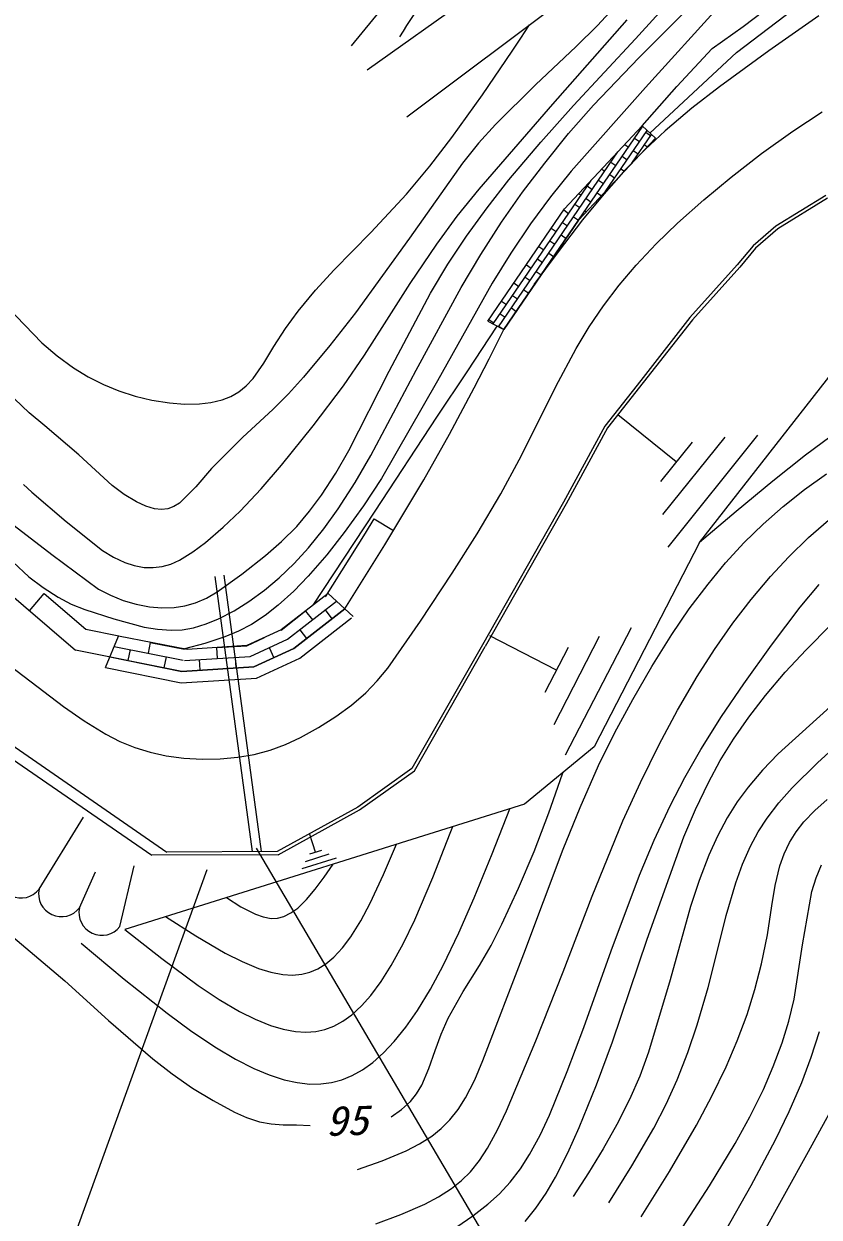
# Model space of a CAD drawing. Units: millimetres, scale not verified. Extents: x 40000 to 680000, y 20000 to 380000.
# Drawn here: x 197125 to 232436, y 231492 to 284452 of the extents above; entities that cross this region are included whole.
import ezdxf
from ezdxf.enums import TextEntityAlignment as Align

# ---------------------------------------------------------------- set-up
doc = ezdxf.new("R2010")
doc.units = ezdxf.units.MM
doc.header["$LTSCALE"] = 1000
doc.linetypes.add('CHAIN', pattern=[18.5, 12, -1.5, 3.5, -1.5])
for name, color, linetype, lineweight in [('M-BGD', 7, 'Continuous', 25), ('M-BGD-EXST', 7, 'Continuous', 25), ('M-BMK', 2, 'CHAIN', 13), ('M-STR-HTXT', 7, 'Continuous', 13)]:
    doc.layers.add(name, color=color, linetype=linetype, lineweight=lineweight)
doc.styles.add('ＭＳ ゴシック', font='')
doc.styles.get('ＭＳ ゴシック').set_extended_font_data('MS Gothic')

msp = doc.modelspace()

# ---------------------------------------------------------------- linework, layer by layer
at = {"layer": 'M-BGD'}
for p, q in [((226030, 292092), (212363, 282402)), ((226120, 289311), (214130, 280314)), ((228759, 283185), (236493, 289071)), ((216852, 288536), (214121, 284373)), ((224280, 283785), (226986, 286783)), ((211679, 283473), (213731, 286000)), ((223497, 285356), (222599, 284381)), ((224432, 282946), (226502, 285022)), ((228055, 285300), (224722, 281630)), ((229062, 284333), (230412, 285356)), ((219195, 283825), (219581, 284404)), ((220609, 280889), (223911, 284625)), ((232428, 284803), (230202, 283259)), ((213963, 284132), (213798, 283882)), ((214121, 284373), (213963, 284132)), ((222599, 284381), (221654, 283443)), ((227685, 283365), (229062, 284333)), ((218809, 283246), (219195, 283825)), ((221654, 283443), (219842, 281740)), ((221532, 280833), (224280, 283785)), ((226114, 281668), (227685, 283365)), ((217491, 281307), (218809, 283246)), ((222419, 280842), (224432, 282946)), ((224925, 279607), (228759, 283185)), ((230202, 283259), (228010, 281664)), ((216130, 279410), (217491, 281307)), ((219842, 281740), (218069, 279991)), ((224722, 281630), (221429, 277916)), ((224585, 279926), (226114, 281668)), ((228010, 281664), (226787, 280712)), ((217337, 277123), (220609, 280889)), ((220073, 279198), (221532, 280833)), ((221313, 279581), (222419, 280842)), ((226787, 280712), (225596, 279707)), ((218069, 279991), (217314, 279151)), ((221128, 276244), (224585, 279926)), ((221754, 275742), (224601, 279911)), ((222938, 277003), (224798, 279727)), ((224481, 279816), (224518, 279790)), ((224585, 279926), (225168, 279379)), ((225596, 279707), (224705, 278880)), ((224738, 279640), (224958, 279490)), ((215143, 278130), (216130, 279410)), ((217314, 279151), (216601, 278267)), ((218663, 277528), (220073, 279198)), ((220249, 278277), (221313, 279581)), ((225168, 279379), (221754, 275742)), ((224122, 278265), (224994, 279542)), ((224242, 279385), (224462, 279235)), ((218200, 271010), (223497, 278767)), ((223689, 278576), (223909, 278425)), ((223802, 279092), (223965, 278981)), ((224705, 278880), (223849, 278003)), ((224185, 278830), (224405, 278680)), ((224682, 279085), (224810, 278997)), ((214119, 276901), (215143, 278130)), ((216601, 278267), (214251, 274935)), ((219267, 276985), (220249, 278277)), ((223192, 278321), (223412, 278171)), ((217690, 276294), (218663, 277528)), ((221429, 277916), (220501, 276770)), ((222783, 278007), (222916, 277916)), ((223849, 278003), (222869, 276898)), ((223136, 277766), (223356, 277616)), ((223632, 278021), (223791, 277912)), ((216368, 275915), (217337, 277123)), ((217964, 271137), (222312, 277505)), ((222143, 277257), (222363, 277107)), ((222639, 277511), (222859, 277361)), ((223079, 277211), (223112, 277189)), ((212535, 275195), (214119, 276901)), ((218335, 275658), (219267, 276985)), ((220501, 276770), (219615, 275580)), ((221764, 276921), (221866, 276852)), ((222869, 276898), (221932, 275752)), ((222086, 276702), (222306, 276551)), ((222583, 276956), (222772, 276827)), ((232731, 276833), (230513, 275478)), ((232808, 276711), (230598, 275361)), ((216773, 275034), (217690, 276294)), ((217728, 271264), (221128, 276244)), ((217728, 271264), (221128, 276244)), ((221093, 276192), (221313, 276042)), ((221590, 276447), (221810, 276297)), ((222030, 276147), (222093, 276103)), ((215454, 274679), (216368, 275915)), ((217409, 274217), (218335, 275658)), ((218436, 270883), (221754, 275742)), ((221754, 275742), (218436, 270883)), ((219615, 275580), (218742, 274282)), ((221932, 275752), (220845, 274335)), ((221037, 275637), (221257, 275487)), ((221533, 275892), (221754, 275742)), ((230513, 275478), (229505, 274598)), ((210903, 273529), (212535, 275195)), ((214251, 274935), (211848, 271632)), ((215950, 273786), (216773, 275034)), ((220540, 275383), (220761, 275233)), ((220980, 275082), (221201, 274932)), ((230598, 275361), (229609, 274497)), ((214270, 272925), (215454, 274679)), ((219987, 274573), (220208, 274423)), ((220484, 274828), (220704, 274677)), ((229505, 274598), (228801, 273753)), ((229609, 274497), (228910, 273659)), ((216540, 272753), (217409, 274217)), ((218742, 274282), (217920, 272951)), ((220845, 274335), (219775, 272889)), ((219931, 274018), (220151, 273868)), ((220428, 274273), (220648, 274122)), ((210080, 272632), (210903, 273529)), ((215179, 272507), (215950, 273786)), ((219435, 273763), (219655, 273613)), ((219875, 273463), (220095, 273313)), ((228801, 273753), (226695, 271416)), ((228910, 273659), (226806, 271323)), ((213139, 271143), (214270, 272925)), ((214537, 269088), (216540, 272753)), ((217920, 272951), (215490, 268609)), ((218882, 272954), (219102, 272803)), ((219378, 273208), (219598, 273058)), ((196021, 272261), (197929, 270289)), ((209302, 271697), (210080, 272632)), ((213349, 269038), (215179, 272507)), ((218825, 272399), (219045, 272248)), ((219322, 272653), (219542, 272503)), ((208741, 270935), (209302, 271697)), ((218329, 272144), (218549, 271994)), ((218769, 271843), (218989, 271693)), ((211848, 271632), (210715, 270183)), ((217728, 271264), (218004, 271115)), ((217776, 271334), (217996, 271184)), ((218272, 271589), (218492, 271439)), ((226695, 271416), (224515, 268629)), ((226806, 271323), (224629, 268540)), ((208221, 270127), (208741, 270935)), ((212245, 269742), (213139, 271143)), ((216804, 269016), (218142, 271041)), ((217780, 269591), (218436, 270883)), ((218004, 271115), (218436, 270883)), ((218216, 271034), (218436, 270883)), ((197929, 270289), (198609, 269718)), ((207775, 269391), (208221, 270127)), ((210715, 270183), (209537, 268774)), ((198609, 269718), (199333, 269190)), ((211311, 268389), (212245, 269742)), ((217119, 268302), (217780, 269591)), ((199333, 269190), (199974, 268793)), ((207299, 268718), (207775, 269391)), ((212534, 265297), (214537, 269088)), ((227120, 261435), (233289, 269323)), ((199974, 268793), (200654, 268445)), ((206996, 268390), (207299, 268718)), ((209537, 268774), (208880, 268035)), ((211557, 265511), (213349, 269038)), ((215490, 268609), (212998, 264278)), ((215466, 266990), (216804, 269016)), ((224515, 268629), (222922, 266602)), ((224629, 268540), (223044, 266522)), ((200654, 268445), (201345, 268159)), ((201345, 268159), (202065, 267927)), ((206310, 267918), (206664, 268119)), ((206664, 268119), (206996, 268390)), ((208880, 268035), (208192, 267351)), ((209965, 266611), (211311, 268389)), ((216024, 266237), (217119, 268302)), ((197365, 267190), (196712, 267809)), ((202065, 267927), (202805, 267752)), ((202805, 267752), (203585, 267631)), ((203585, 267631), (204256, 267579)), ((204256, 267579), (204920, 267588)), ((204920, 267588), (205430, 267649)), ((205430, 267649), (205923, 267767)), ((205923, 267767), (206310, 267918)), ((198056, 266618), (197365, 267190)), ((208192, 267351), (206840, 266088)), ((212716, 262820), (215466, 266990)), ((226088, 265018), (223496, 267105)), ((199560, 265326), (198056, 266618)), ((208567, 264863), (209965, 266611)), ((222922, 266602), (221082, 263226)), ((223044, 266522), (221208, 263156)), ((233309, 266403), (231832, 265307)), ((206840, 266088), (205463, 264718)), ((214882, 264209), (216024, 266237)), ((226791, 265890), (225386, 264146)), ((225498, 262679), (228258, 266106)), ((229705, 266193), (225711, 261234)), ((210974, 264504), (211557, 265511)), ((201050, 263963), (199560, 265326)), ((207668, 263821), (208567, 264863)), ((211832, 264095), (212534, 265297)), ((231832, 265307), (230385, 264158)), ((205463, 264718), (204755, 263908)), ((210347, 263540), (210974, 264504)), ((212998, 264278), (212202, 263062)), ((231782, 263779), (232764, 264479)), ((197113, 264013), (197485, 263662)), ((201576, 263571), (201050, 263963)), ((204755, 263908), (204032, 263175)), ((206724, 262819), (207668, 263821)), ((211083, 262929), (211832, 264095)), ((213149, 261331), (214882, 264209)), ((230385, 264158), (228745, 262805)), ((230838, 263031), (231782, 263779)), ((197485, 263662), (199007, 262365)), ((202130, 263234), (201576, 263571)), ((202535, 263049), (202130, 263234)), ((209813, 262819), (210347, 263540)), ((221082, 263226), (217483, 256896)), ((202924, 262935), (202535, 263049)), ((203229, 262902), (202924, 262935)), ((203521, 262931), (203229, 262902)), ((203788, 263025), (203521, 262931)), ((204032, 263175), (203788, 263025)), ((205978, 262110), (206724, 262819)), ((209240, 262146), (209813, 262819)), ((209974, 258657), (212716, 262820)), ((210444, 262040), (211083, 262929)), ((212202, 263062), (211354, 261876)), ((221208, 263156), (217608, 256825)), ((228745, 262805), (227120, 261435)), ((229949, 262250), (230838, 263031)), ((192719, 262394), (199419, 256660)), ((196312, 262484), (198361, 260899)), ((199007, 262365), (200611, 261078)), ((212292, 261846), (212674, 262481)), ((212674, 262481), (213532, 261965)), ((229109, 261433), (229949, 262250)), ((231963, 261655), (232845, 262428)), ((195204, 261893), (197342, 259917)), ((205188, 261440), (205978, 262110)), ((208569, 261480), (209240, 262146)), ((209768, 261202), (210444, 262040)), ((210522, 259021), (212292, 261846)), ((211354, 261876), (210580, 260892)), ((231094, 260805), (231963, 261655)), ((204630, 261020), (205188, 261440)), ((207857, 260859), (208569, 261480)), ((209133, 260505), (209768, 261202)), ((211370, 258490), (213149, 261331)), ((227120, 261435), (222445, 252360)), ((228282, 260530), (229109, 261433)), ((198361, 260899), (200439, 259368)), ((200611, 261078), (201102, 260780)), ((201102, 260780), (201605, 260545)), ((203658, 260479), (204040, 260651)), ((204040, 260651), (204630, 261020)), ((206800, 260027), (207857, 260859)), ((210580, 260892), (209754, 259941)), ((230275, 259921), (231094, 260805)), ((201605, 260545), (202027, 260408)), ((202027, 260408), (202469, 260329)), ((202469, 260329), (202862, 260318)), ((202862, 260318), (203269, 260368)), ((203269, 260368), (203658, 260479)), ((208463, 259860), (209133, 260505)), ((227502, 259589), (228282, 260530)), ((197342, 259917), (197980, 259436)), ((207279, 247714), (205620, 259931)), ((205704, 259238), (206800, 260027)), ((207682, 247716), (206017, 259985)), ((207811, 259312), (208463, 259860)), ((209754, 259941), (209111, 259275)), ((226671, 258484), (227502, 259589)), ((229415, 258901), (230275, 259921)), ((231600, 258558), (232443, 259572)), ((197380, 258405), (198030, 259164)), ((197980, 259436), (198648, 259008)), ((198030, 259164), (199871, 257589)), ((198648, 259008), (199225, 258703)), ((200439, 259368), (200970, 259090)), ((200970, 259090), (201536, 258862)), ((205229, 258964), (205704, 259238)), ((207118, 258809), (207811, 259312)), ((209111, 259275), (208423, 258650)), ((210635, 259168), (208549, 257554)), ((211742, 258147), (210635, 259168)), ((187726, 258533), (203480, 247697)), ((199225, 258703), (199828, 258453)), ((199828, 258453), (201126, 258042)), ((201536, 258862), (202115, 258691)), ((202115, 258691), (202707, 258579)), ((202707, 258579), (203250, 258534)), ((203250, 258534), (203798, 258550)), ((203798, 258550), (204273, 258620)), ((204273, 258620), (204741, 258750)), ((204741, 258750), (205229, 258964)), ((206462, 258401), (207118, 258809)), ((208423, 258650), (207846, 258201)), ((208834, 257140), (211000, 258831)), ((211370, 258490), (209116, 256731)), ((209116, 256731), (211370, 258490)), ((225894, 257352), (226671, 258484)), ((228610, 257853), (229415, 258901)), ((230320, 256878), (231600, 258558)), ((187441, 258122), (202813, 247550)), ((201126, 258042), (202464, 257682)), ((205221, 257818), (205774, 258043)), ((205774, 258043), (206462, 258401)), ((207846, 258201), (207231, 257798)), ((208553, 257549), (209634, 258394)), ((209378, 256302), (211677, 258097)), ((209633, 258392), (209938, 258001)), ((210501, 258441), (210806, 258051)), ((199871, 257589), (201336, 257295)), ((202464, 257682), (203066, 257581)), ((203066, 257581), (203667, 257541)), ((203667, 257541), (204157, 257565)), ((204157, 257565), (204654, 257652)), ((204654, 257652), (205221, 257818)), ((206655, 257492), (206052, 257240)), ((207231, 257798), (206655, 257492)), ((208549, 257554), (207022, 256857)), ((209374, 257562), (209679, 257171)), ((224082, 257651), (221166, 251990)), ((227788, 256681), (228610, 257853)), ((231852, 256675), (232960, 257775)), ((200748, 255883), (201329, 257276)), ((204373, 256684), (201329, 257276)), ((202738, 257002), (202641, 256517)), ((202735, 257002), (204251, 256698)), ((205167, 256953), (204252, 256708)), ((206052, 257240), (205167, 256953)), ((207023, 256853), (207814, 257218)), ((207180, 256381), (208832, 257144)), ((217482, 256897), (214356, 251404)), ((220775, 255773), (217816, 257297)), ((220667, 253363), (222682, 257274)), ((225000, 255925), (225894, 257352)), ((229088, 255162), (230320, 256878)), ((204144, 255711), (199419, 256660)), ((200944, 256353), (204144, 255711)), ((201138, 256819), (204197, 256205)), ((201841, 256678), (201744, 256193)), ((203441, 256357), (203344, 255872)), ((204259, 256200), (207180, 256381)), ((207022, 256857), (204373, 256684)), ((205679, 256769), (207024, 256853)), ((205681, 256770), (205710, 256290)), ((206509, 256339), (206538, 255859)), ((209116, 256731), (207337, 255909)), ((207337, 255909), (209116, 256731)), ((208019, 256769), (208226, 256320)), ((214466, 251305), (217608, 256825)), ((221288, 256769), (220262, 254778)), ((227022, 255485), (227788, 256681)), ((230925, 255677), (231852, 256675)), ((200748, 255883), (204109, 255209)), ((207337, 255909), (204144, 255711)), ((204144, 255711), (207337, 255909)), ((204912, 256240), (204942, 255761)), ((207461, 255416), (209378, 256302)), ((224157, 254466), (225000, 255925)), ((204109, 255209), (207461, 255416)), ((226148, 253985), (227022, 255485)), ((230048, 254644), (230925, 255677)), ((228107, 253714), (229088, 255162)), ((223368, 253006), (224157, 254466)), ((229311, 253685), (230048, 254644)), ((233094, 254282), (230622, 252056)), ((225332, 252467), (226148, 253985)), ((227183, 252245), (228107, 253714)), ((228630, 252703), (229311, 253685)), ((222640, 251531), (223368, 253006)), ((228045, 251756), (228630, 252703)), ((232368, 251658), (233549, 252742)), ((222445, 252360), (219357, 249822)), ((224498, 250783), (225332, 252467)), ((226472, 251006), (227183, 252245)), ((227516, 250784), (228045, 251756)), ((230622, 252056), (229927, 251335)), ((231244, 250545), (232368, 251658)), ((214356, 251404), (211954, 249690)), ((212032, 249567), (214466, 251305)), ((220441, 249431), (221044, 251167)), ((221044, 251167), (221053, 251196)), ((221053, 251196), (221063, 251224)), ((221820, 249676), (222640, 251531)), ((229927, 251335), (229283, 250580)), ((223723, 249083), (224498, 250783)), ((225819, 249751), (226472, 251006)), ((226940, 249586), (227516, 250784)), ((229283, 250580), (228796, 249922)), ((230653, 249880), (231244, 250545)), ((232250, 249544), (232798, 250022)), ((219357, 249822), (201604, 244263)), ((211954, 249690), (208373, 247719)), ((208411, 247574), (212032, 249567)), ((217912, 247612), (218696, 249615)), ((221063, 247816), (221820, 249676)), ((225111, 248217), (225819, 249751)), ((226422, 248371), (226940, 249586)), ((228796, 249922), (228352, 249221)), ((230122, 249193), (230653, 249880)), ((231763, 249041), (232250, 249544)), ((197798, 246052), (199771, 249240)), ((219780, 247715), (220441, 249431)), ((222360, 245731), (223723, 249083)), ((228352, 249221), (227918, 248407)), ((229725, 248586), (230122, 249193)), ((231413, 248599), (231763, 249041)), ((210072, 247686), (209824, 248480)), ((215284, 246569), (216058, 248540)), ((216058, 248540), (216113, 248682)), ((216113, 248682), (216167, 248823)), ((227918, 248407), (227535, 247561)), ((229384, 247954), (229725, 248586)), ((231114, 248125), (231413, 248599)), ((213093, 246701), (213664, 248039)), ((224464, 246671), (225111, 248217)), ((224806, 243823), (226422, 248371)), ((229032, 247159), (229384, 247954)), ((230878, 247618), (231114, 248125)), ((208411, 247574), (202813, 247550)), ((208373, 247719), (203480, 247697)), ((210988, 247428), (209468, 246952)), ((209625, 247282), (210675, 247611)), ((210340, 247770), (209805, 247603)), ((217120, 245668), (217912, 247612)), ((219092, 246086), (219780, 247715)), ((219321, 243174), (221063, 247816)), ((227535, 247561), (227105, 246435)), ((230694, 247078), (230878, 247618)), ((199594, 245223), (200311, 246817)), ((201389, 244394), (202016, 247087)), ((210456, 246583), (210852, 247159)), ((228734, 246336), (229032, 247159)), ((230487, 246212), (230694, 247078)), ((232297, 246547), (232544, 247131)), ((210061, 246046), (210456, 246583)), ((212502, 245428), (213093, 246701)), ((214485, 244694), (215284, 246569)), ((223200, 243317), (224464, 246671)), ((227105, 246435), (226726, 245273)), ((228309, 244875), (228734, 246336)), ((232107, 245943), (232297, 246547)), ((209678, 245590), (210061, 246046)), ((218352, 244489), (219092, 246086)), ((230335, 245312), (230487, 246212)), ((231690, 243580), (232107, 245943)), ((206115, 245675), (206766, 245267)), ((206766, 245267), (207405, 244936)), ((208980, 244992), (209283, 245210)), ((209283, 245210), (209678, 245590)), ((212082, 244638), (212502, 245428)), ((216439, 244109), (217120, 245668)), ((221065, 242385), (222360, 245731)), ((226726, 245273), (225818, 242018)), ((230137, 244014), (230335, 245312)), ((203421, 244832), (204754, 243979)), ((207405, 244936), (207755, 244813)), ((207755, 244813), (208104, 244753)), ((208104, 244753), (208390, 244766)), ((208390, 244766), (208666, 244838)), ((208666, 244838), (208980, 244992)), ((213970, 243625), (214485, 244694)), ((227940, 243387), (228309, 244875)), ((196251, 244256), (198948, 241979)), ((201604, 244263), (203246, 242973)), ((211638, 243928), (212082, 244638)), ((217877, 243553), (218352, 244489)), ((199664, 243656), (201580, 242052)), ((204754, 243979), (206070, 243207)), ((211271, 243443), (211638, 243928)), ((213438, 242653), (213970, 243625)), ((215739, 242654), (216439, 244109)), ((223255, 239278), (224806, 243823)), ((229883, 242738), (230137, 244014)), ((206070, 243207), (206815, 242832)), ((210884, 243027), (211271, 243443)), ((217357, 242658), (217877, 243553)), ((217510, 238444), (219321, 243174)), ((221983, 239914), (223200, 243317)), ((227506, 241690), (227940, 243387)), ((231326, 241164), (231690, 243580)), ((203246, 242973), (204863, 241778)), ((206815, 242832), (207536, 242534)), ((210176, 242509), (210539, 242737)), ((210539, 242737), (210884, 243027)), ((212995, 241954), (213438, 242653)), ((215179, 241614), (215739, 242654)), ((216636, 241501), (217357, 242658)), ((229587, 241598), (229883, 242738)), ((201580, 242052), (203482, 240537)), ((207536, 242534), (208086, 242364)), ((208086, 242364), (208617, 242262)), ((208617, 242262), (209050, 242236)), ((209050, 242236), (209465, 242270)), ((209465, 242270), (209829, 242360)), ((209829, 242360), (210176, 242509)), ((219854, 239321), (221065, 242385)), ((198948, 241979), (200878, 240226)), ((204863, 241778), (205792, 241157)), ((212531, 241331), (212995, 241954)), ((214599, 240659), (215179, 241614)), ((225818, 242018), (224861, 238811)), ((227021, 240032), (227506, 241690)), ((229238, 240492), (229587, 241598)), ((205792, 241157), (206699, 240622)), ((212117, 240867), (212531, 241331)), ((215968, 240316), (216636, 241501)), ((231087, 240182), (231326, 241164)), ((203482, 240537), (204590, 239724)), ((206699, 240622), (207396, 240272)), ((211293, 240189), (211691, 240477)), ((211691, 240477), (212117, 240867)), ((214091, 239929), (214599, 240659)), ((228802, 239316), (229238, 240492)), ((200878, 240226), (202847, 238520)), ((207396, 240272), (208082, 239994)), ((208082, 239994), (208639, 239827)), ((210487, 239817), (210884, 239967)), ((210884, 239967), (211293, 240189)), ((213571, 239284), (214091, 239929)), ((215649, 239615), (215968, 240316)), ((221254, 237959), (221983, 239914)), ((226600, 238794), (227021, 240032)), ((230793, 239225), (231087, 240182)), ((204590, 239724), (205675, 239001)), ((208639, 239827), (209179, 239726)), ((209179, 239726), (209638, 239697)), ((209638, 239697), (210082, 239729)), ((210082, 239729), (210487, 239817)), ((215381, 238880), (215649, 239615)), ((232082, 238589), (232444, 239729)), ((205675, 239001), (206518, 238504)), ((213098, 238784), (213571, 239284)), ((215109, 238090), (215381, 238880)), ((218559, 236212), (219854, 239321)), ((222547, 237367), (223255, 239278)), ((228310, 238164), (228802, 239316)), ((230401, 238170), (230793, 239225)), ((202847, 238520), (203713, 237845)), ((206518, 238504), (207341, 238086)), ((212160, 238033), (212615, 238358)), ((212615, 238358), (213098, 238784)), ((217142, 237592), (217510, 238444)), ((224861, 238811), (224467, 237751)), ((226128, 237590), (226600, 238794)), ((231663, 237467), (232082, 238589)), ((203713, 237845), (204612, 237220)), ((207341, 238086), (208019, 237802)), ((208019, 237802), (208688, 237586)), ((211696, 237774), (212160, 238033)), ((214792, 237350), (215109, 238090)), ((220467, 236018), (221254, 237959)), ((227678, 236856), (228310, 238164)), ((229958, 237150), (230401, 238170)), ((234006, 238162), (231945, 234384)), ((208688, 237586), (209260, 237460)), ((209260, 237460), (209817, 237398)), ((209817, 237398), (210305, 237401)), ((210305, 237401), (210786, 237465)), ((210786, 237465), (211245, 237588)), ((211245, 237588), (211696, 237774)), ((214563, 236963), (214792, 237350)), ((216727, 236780), (217142, 237592)), ((221779, 235467), (222547, 237367)), ((224467, 237751), (224018, 236714)), ((225636, 236505), (226128, 237590)), ((231108, 236181), (231663, 237467)), ((204612, 237220), (205523, 236664)), ((214293, 236621), (214563, 236963)), ((216404, 236270), (216727, 236780)), ((226992, 235571), (227678, 236856)), ((229357, 235938), (229958, 237150)), ((205523, 236664), (206472, 236156)), ((213438, 235944), (213890, 236263)), ((213890, 236263), (214293, 236621)), ((216039, 235803), (216404, 236270)), ((218161, 235364), (218559, 236212)), ((224018, 236714), (223456, 235607)), ((225089, 235444), (225636, 236505)), ((206472, 236156), (207015, 235913)), ((207015, 235913), (207582, 235726)), ((207582, 235726), (208107, 235631)), ((215658, 235422), (216039, 235803)), ((220048, 235126), (220467, 236018)), ((228707, 234761), (229357, 235938)), ((230500, 234922), (231108, 236181)), ((208107, 235631), (208642, 235594)), ((208642, 235594), (209233, 235584)), ((209233, 235584), (209832, 235562)), ((215243, 235091), (215658, 235422)), ((217716, 234556), (218161, 235364)), ((221284, 234348), (221779, 235467)), ((223456, 235607), (222839, 234523)), ((224125, 233775), (225089, 235444)), ((225792, 233523), (226992, 235571)), ((214095, 234432), (214690, 234739)), ((214690, 234739), (215243, 235091)), ((219581, 234272), (220048, 235126)), ((227562, 232878), (228707, 234761)), ((229416, 232890), (230500, 234922)), ((213041, 233995), (214095, 234432)), ((217354, 234010), (217716, 234556)), ((219173, 233640), (219581, 234272)), ((220736, 233259), (221284, 234348)), ((222839, 234523), (222189, 233462)), ((231945, 234384), (229846, 230606)), ((211942, 233606), (213041, 233995)), ((216949, 233509), (217354, 234010)), ((218719, 233048), (219173, 233640)), ((223105, 232130), (224125, 233775)), ((216115, 232760), (216552, 233112)), ((216552, 233112), (216949, 233509)), ((218243, 232532), (218719, 233048)), ((220321, 232554), (220736, 233259)), ((222189, 233462), (221516, 232401)), ((224537, 231499), (225792, 233523)), ((215540, 232387), (216115, 232760)), ((217729, 232064), (218243, 232532)), ((219859, 231888), (220321, 232554)), ((226367, 231029), (227562, 232878)), ((228274, 230877), (229416, 232890)), ((213864, 231606), (214933, 232066)), ((214933, 232066), (215540, 232387)), ((217058, 231544), (217729, 232064)), ((212753, 231193), (213864, 231606)), ((216342, 231066), (217058, 231544)), ((219376, 231305), (219859, 231888))]:
    msp.add_line(p, q, dxfattribs=at)
for centre in [(196993, 246669), (198789, 245840), (200585, 245011)]:
    msp.add_arc(centre, 1014, 167.8971, 322.5363, dxfattribs=at)
at = {"layer": 'M-BGD-EXST'}
msp.add_line((205243, 246908), (198146, 227277), dxfattribs=at)
at = {"layer": 'M-BMK'}
for p, q in [((231268, 279690), (232563, 280548)), ((229880, 278695), (231268, 279690)), ((228529, 277652), (229880, 278695)), ((227312, 276647), (228529, 277652)), ((226143, 275605), (227312, 276647)), ((225198, 274686), (226143, 275605)), ((224307, 273736), (225198, 274686)), ((223557, 272854), (224307, 273736)), ((222857, 271937), (223557, 272854)), ((222227, 271007), (222857, 271937)), ((221647, 270043), (222227, 271007)), ((220742, 268353), (221647, 270043)), ((219888, 266631), (220742, 268353)), ((219120, 265098), (219888, 266631)), ((218300, 263598), (219120, 265098)), ((217248, 261819), (218300, 263598)), ((216145, 260071), (217248, 261819)), ((214735, 257941), (216145, 260071)), ((213279, 255852), (214735, 257941)), ((194903, 257191), (198885, 254160)), ((212818, 255289), (213279, 255852)), ((212313, 254768), (212818, 255289)), ((211667, 254221), (212313, 254768)), ((210978, 253716), (211667, 254221)), ((198885, 254160), (199809, 253518)), ((210211, 253219), (210978, 253716)), ((199809, 253518), (200762, 252930)), ((209415, 252775), (210211, 253219)), ((200762, 252930), (201391, 252604)), ((208744, 252464), (209415, 252775)), ((201391, 252604), (202054, 252330)), ((202054, 252330), (202731, 252122)), ((202731, 252122), (203438, 251969)), ((207344, 252028), (208059, 252213)), ((208059, 252213), (208744, 252464)), ((203438, 251969), (204228, 251863)), ((204228, 251863), (205038, 251816)), ((205038, 251816), (205834, 251829)), ((205834, 251829), (206624, 251903)), ((206624, 251903), (207344, 252028))]:
    msp.add_line(p, q, dxfattribs=at)
at = {"layer": 'M-STR-HTXT'}
msp.add_line((207435, 247863), (219461, 227468), dxfattribs=at)

# ---------------------------------------------------------------- texts
at = {"layer": 'M-BGD', "style": 'ＭＳ ゴシック', "oblique": 15, "width": 1.05}
msp.add_text('95', height=1320, rotation=1.878, dxfattribs=at).set_placement((210561, 234694), align=Align.BOTTOM_LEFT)

doc.saveas('drawing.dxf')
